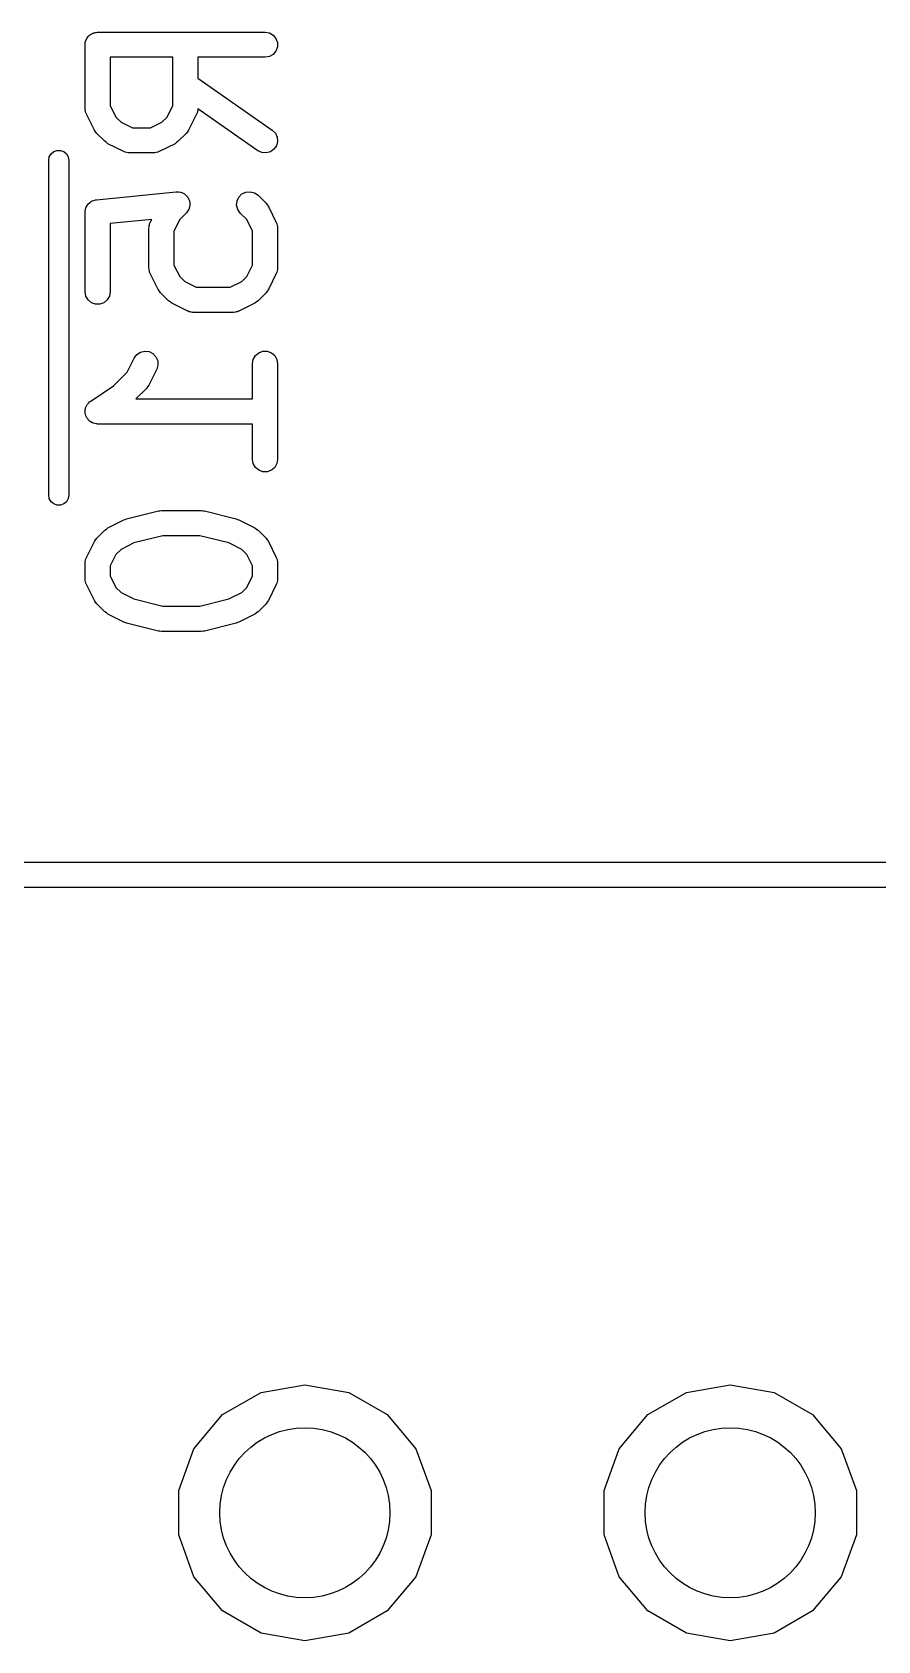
# Model space of a CAD drawing. Extents: x 25 to 326, y -201 to -21.
# Drawn here: x 54.25 to 59.3, y -33.78 to -24.17 of the extents above; entities that cross this region are included whole.
import ezdxf

# ---------------------------------------------------------------- set-up
doc = ezdxf.new("R2010")
doc.units = 0
doc.header["$MEASUREMENT"] = 0
doc.layers.add('BLACK', color=7, linetype='CONTINUOUS')

msp = doc.modelspace()

# ---------------------------------------------------------------- linework, layer by layer
at = {"layer": 'Black'}
for p, q in [((54.5774, -24.212), (54.5816, -24.207)), ((54.5816, -24.207), (54.5849, -24.2013)), ((54.5849, -24.2013), (54.59, -24.1971)), ((54.59, -24.1971), (54.5942, -24.1921)), ((54.5942, -24.1921), (54.5999, -24.1888)), ((54.5999, -24.1888), (54.6049, -24.1846)), ((54.6049, -24.1846), (54.611, -24.1823)), ((54.611, -24.1823), (54.6167, -24.179)), ((54.6167, -24.179), (54.6232, -24.1779)), ((54.6232, -24.1779), (54.6294, -24.1757)), ((54.6294, -24.1757), (54.6359, -24.1757)), ((54.6359, -24.1757), (54.6424, -24.1745)), ((54.6424, -24.1745), (55.6424, -24.1745)), ((55.6424, -24.1745), (55.668, -24.179)), ((55.668, -24.179), (55.6906, -24.1921)), ((55.6906, -24.1921), (55.7073, -24.212)), ((54.5674, -24.2495), (54.5685, -24.2431)), ((54.5674, -24.6305), (54.5674, -24.2495)), ((54.5685, -24.2365), (54.5708, -24.2303)), ((54.5685, -24.2431), (54.5685, -24.2365)), ((54.5708, -24.2303), (54.5719, -24.2239)), ((54.5719, -24.2239), (54.5752, -24.2182)), ((54.5752, -24.2182), (54.5774, -24.212)), ((55.7073, -24.287), (55.6906, -24.307)), ((55.7073, -24.212), (55.7162, -24.2365)), ((55.7162, -24.2625), (55.7073, -24.287)), ((55.7162, -24.2365), (55.7162, -24.2625)), ((54.7174, -24.3245), (54.7174, -24.6128)), ((55.0912, -24.3245), (54.7174, -24.3245)), ((55.0912, -24.6128), (55.0912, -24.3245)), ((55.6424, -24.3245), (55.2412, -24.3245)), ((55.2412, -24.3245), (55.2412, -24.4486)), ((55.668, -24.32), (55.6424, -24.3245)), ((55.6906, -24.307), (55.668, -24.32)), ((55.2412, -24.4486), (55.6854, -24.7595)), ((54.5681, -24.6347), (54.5674, -24.6305)), ((54.5679, -24.6391), (54.5681, -24.6347)), ((54.5704, -24.6475), (54.5679, -24.6391)), ((54.5719, -24.6561), (54.5704, -24.6475)), ((54.5741, -24.6599), (54.5719, -24.6561)), ((54.5753, -24.664), (54.5741, -24.6599)), ((54.6229, -24.7593), (54.5753, -24.664)), ((54.7174, -24.6128), (54.7516, -24.6813)), ((54.7516, -24.6813), (54.782, -24.7117)), ((55.0265, -24.7117), (55.0569, -24.6813)), ((55.0569, -24.6813), (55.0912, -24.6128)), ((55.2333, -24.664), (55.1857, -24.7593)), ((55.2345, -24.6599), (55.2333, -24.664)), ((55.2367, -24.6561), (55.2345, -24.6599)), ((55.2382, -24.6475), (55.2367, -24.6561)), ((55.2407, -24.6391), (55.2382, -24.6475)), ((55.241, -24.6315), (55.2404, -24.6347)), ((55.2404, -24.6347), (55.2407, -24.6391)), ((55.5994, -24.8824), (55.241, -24.6315)), ((54.6301, -24.7689), (54.6229, -24.7593)), ((54.637, -24.7787), (54.6301, -24.7689)), ((54.6846, -24.8264), (54.637, -24.7787)), ((54.782, -24.7117), (54.8506, -24.746)), ((54.8506, -24.746), (54.958, -24.746)), ((54.958, -24.746), (55.0265, -24.7117)), ((55.1716, -24.7787), (55.124, -24.8264)), ((55.1785, -24.7689), (55.1716, -24.7787)), ((55.1857, -24.7593), (55.1785, -24.7689)), ((55.6854, -24.7595), (55.7038, -24.7779)), ((55.7038, -24.7779), (55.7148, -24.8015)), ((54.38, -24.888), (54.3996, -24.8809)), ((54.3996, -24.8809), (54.4204, -24.8809)), ((54.4204, -24.8809), (54.44, -24.888)), ((54.6944, -24.8333), (54.6846, -24.8264)), ((54.7041, -24.8404), (54.6944, -24.8333)), ((54.7993, -24.888), (54.7041, -24.8404)), ((55.1045, -24.8404), (55.0093, -24.888)), ((55.1142, -24.8333), (55.1045, -24.8404)), ((55.124, -24.8264), (55.1142, -24.8333)), ((55.623, -24.8934), (55.5994, -24.8824)), ((55.6954, -24.874), (55.6741, -24.8889)), ((55.7104, -24.8526), (55.6954, -24.874)), ((55.7171, -24.8275), (55.7104, -24.8526)), ((55.7148, -24.8015), (55.7171, -24.8275)), ((54.35, -24.94), (54.3536, -24.9195)), ((54.35, -26.94), (54.35, -24.94)), ((54.3536, -24.9195), (54.364, -24.9014)), ((54.364, -24.9014), (54.38, -24.888)), ((54.44, -24.888), (54.456, -24.9014)), ((54.456, -24.9014), (54.4664, -24.9195)), ((54.4664, -24.9195), (54.47, -24.94)), ((54.47, -24.94), (54.47, -26.94)), ((54.8035, -24.8893), (54.7993, -24.888)), ((54.8072, -24.8914), (54.8035, -24.8893)), ((54.8159, -24.893), (54.8072, -24.8914)), ((54.8243, -24.8955), (54.8159, -24.893)), ((54.8286, -24.8952), (54.8243, -24.8955)), ((54.8329, -24.896), (54.8286, -24.8952)), ((54.9757, -24.896), (54.8329, -24.896)), ((54.98, -24.8952), (54.9757, -24.896)), ((54.9843, -24.8955), (54.98, -24.8952)), ((54.9927, -24.893), (54.9843, -24.8955)), ((55.0014, -24.8914), (54.9927, -24.893)), ((55.0051, -24.8893), (55.0014, -24.8914)), ((55.0093, -24.888), (55.0051, -24.8893)), ((55.6489, -24.8957), (55.623, -24.8934)), ((55.6741, -24.8889), (55.6489, -24.8957)), ((54.6349, -25.1749), (55.1111, -25.1273)), ((55.1111, -25.1273), (55.1116, -25.1273)), ((55.1116, -25.1273), (55.112, -25.1272)), ((55.112, -25.1272), (55.1245, -25.1283)), ((55.1245, -25.1283), (55.1371, -25.1292)), ((55.1371, -25.1292), (55.1375, -25.1294)), ((55.1375, -25.1294), (55.138, -25.1295)), ((55.138, -25.1295), (55.1494, -25.1348)), ((55.1494, -25.1348), (55.1608, -25.1399)), ((55.1608, -25.1399), (55.1612, -25.1403)), ((55.1612, -25.1403), (55.1616, -25.1405)), ((55.1616, -25.1405), (55.1705, -25.1494)), ((55.1705, -25.1494), (55.1795, -25.1581)), ((55.1795, -25.1581), (55.1797, -25.1586)), ((55.1797, -25.1586), (55.18, -25.1589)), ((55.18, -25.1589), (55.1853, -25.1703)), ((55.1853, -25.1703), (55.1908, -25.1816)), ((55.4747, -25.1825), (55.4857, -25.1589)), ((55.4857, -25.1589), (55.5041, -25.1405)), ((55.5041, -25.1405), (55.5277, -25.1295)), ((55.5277, -25.1295), (55.5537, -25.1272)), ((55.5537, -25.1272), (55.5788, -25.1339)), ((55.5788, -25.1339), (55.6002, -25.1489)), ((55.6002, -25.1489), (55.6478, -25.1965)), ((54.5674, -25.2495), (54.5679, -25.2467)), ((54.5674, -25.7257), (54.5674, -25.2495)), ((54.5676, -25.2439), (54.5701, -25.234)), ((54.5679, -25.2467), (54.5676, -25.2439)), ((54.5701, -25.234), (54.5719, -25.2239)), ((54.5719, -25.2239), (54.5733, -25.2214)), ((54.5733, -25.2214), (54.574, -25.2187)), ((54.574, -25.2187), (54.5798, -25.2102)), ((54.5798, -25.2102), (54.5849, -25.2013)), ((54.5849, -25.2013), (54.5871, -25.1995)), ((54.5871, -25.1995), (54.5887, -25.1972)), ((54.5887, -25.1972), (54.597, -25.1912)), ((54.597, -25.1912), (54.6049, -25.1846)), ((54.6049, -25.1846), (54.6075, -25.1836)), ((54.6075, -25.1836), (54.6098, -25.1819)), ((54.6098, -25.1819), (54.6197, -25.1792)), ((54.6197, -25.1792), (54.6294, -25.1757)), ((54.6294, -25.1757), (54.6322, -25.1757)), ((54.6322, -25.1757), (54.6349, -25.1749)), ((55.1716, -25.2549), (55.1326, -25.294)), ((55.1719, -25.2546), (55.1716, -25.2549)), ((55.1723, -25.2543), (55.1719, -25.2546)), ((55.1793, -25.2439), (55.1723, -25.2543)), ((55.1865, -25.2336), (55.1793, -25.2439)), ((55.1867, -25.2331), (55.1865, -25.2336)), ((55.1869, -25.2328), (55.1867, -25.2331)), ((55.19, -25.2205), (55.1869, -25.2328)), ((55.1933, -25.2084), (55.19, -25.2205)), ((55.1908, -25.1816), (55.1908, -25.1821)), ((55.1908, -25.1821), (55.191, -25.1825)), ((55.191, -25.1825), (55.1921, -25.195)), ((55.1921, -25.195), (55.1934, -25.2075)), ((55.1934, -25.2075), (55.1932, -25.208)), ((55.1932, -25.208), (55.1933, -25.2084)), ((55.4724, -25.2084), (55.4747, -25.1825)), ((55.4792, -25.2336), (55.4724, -25.2084)), ((55.4941, -25.2549), (55.4792, -25.2336)), ((55.5331, -25.294), (55.4941, -25.2549)), ((55.6478, -25.1965), (55.6547, -25.2063)), ((55.6547, -25.2063), (55.6618, -25.216)), ((55.6618, -25.216), (55.7095, -25.3112)), ((54.9656, -25.2926), (54.7174, -25.3174)), ((54.7174, -25.3174), (54.7174, -25.7257)), ((54.9483, -25.3448), (54.9491, -25.3405)), ((54.9483, -25.5829), (54.9483, -25.3448)), ((54.9488, -25.3362), (54.9513, -25.3278)), ((54.9491, -25.3405), (54.9488, -25.3362)), ((54.9513, -25.3278), (54.9529, -25.3191)), ((54.9529, -25.3191), (54.955, -25.3154)), ((54.955, -25.3154), (54.9563, -25.3112)), ((54.9563, -25.3112), (54.9656, -25.2926)), ((55.1326, -25.294), (55.0983, -25.3625)), ((55.0983, -25.3625), (55.0983, -25.5652)), ((55.5674, -25.3625), (55.5331, -25.294)), ((55.5674, -25.5652), (55.5674, -25.3625)), ((55.7095, -25.3112), (55.7107, -25.3154)), ((55.7107, -25.3154), (55.7129, -25.3191)), ((55.7129, -25.3191), (55.7144, -25.3278)), ((55.7144, -25.3278), (55.7169, -25.3362)), ((55.7169, -25.3362), (55.7166, -25.3405)), ((55.7166, -25.3405), (55.7174, -25.3448)), ((55.7174, -25.3448), (55.7174, -25.5829)), ((54.9491, -25.5871), (54.9483, -25.5829)), ((54.9488, -25.5914), (54.9491, -25.5871)), ((54.9513, -25.5999), (54.9488, -25.5914)), ((54.9529, -25.6085), (54.9513, -25.5999)), ((54.955, -25.6123), (54.9529, -25.6085)), ((54.9563, -25.6164), (54.955, -25.6123)), ((55.0039, -25.7116), (54.9563, -25.6164)), ((55.0983, -25.5652), (55.1326, -25.6337)), ((55.1326, -25.6337), (55.163, -25.6641)), ((55.5027, -25.6641), (55.5331, -25.6337)), ((55.5331, -25.6337), (55.5674, -25.5652)), ((55.7095, -25.6164), (55.6618, -25.7116)), ((55.7107, -25.6123), (55.7095, -25.6164)), ((55.7129, -25.6085), (55.7107, -25.6123)), ((55.7144, -25.5999), (55.7129, -25.6085)), ((55.7169, -25.5914), (55.7144, -25.5999)), ((55.7174, -25.5829), (55.7166, -25.5871)), ((55.7166, -25.5871), (55.7169, -25.5914)), ((54.5719, -25.7514), (54.5674, -25.7257)), ((54.7174, -25.7257), (54.7129, -25.7514)), ((55.011, -25.7213), (55.0039, -25.7116)), ((55.0179, -25.7311), (55.011, -25.7213)), ((55.0655, -25.7787), (55.0179, -25.7311)), ((55.163, -25.6641), (55.2315, -25.6983)), ((55.2315, -25.6983), (55.4342, -25.6983)), ((55.4342, -25.6983), (55.5027, -25.6641)), ((55.6478, -25.7311), (55.6002, -25.7787)), ((55.6547, -25.7213), (55.6478, -25.7311)), ((55.6618, -25.7116), (55.6547, -25.7213)), ((54.5849, -25.7739), (54.5719, -25.7514)), ((54.6049, -25.7907), (54.5849, -25.7739)), ((54.6294, -25.7996), (54.6049, -25.7907)), ((54.6554, -25.7996), (54.6294, -25.7996)), ((54.6799, -25.7907), (54.6554, -25.7996)), ((54.6998, -25.7739), (54.6799, -25.7907)), ((54.7129, -25.7514), (54.6998, -25.7739)), ((55.0754, -25.7856), (55.0655, -25.7787)), ((55.085, -25.7928), (55.0754, -25.7856)), ((55.1803, -25.8404), (55.085, -25.7928)), ((55.1844, -25.8416), (55.1803, -25.8404)), ((55.1882, -25.8438), (55.1844, -25.8416)), ((55.1968, -25.8453), (55.1882, -25.8438)), ((55.4776, -25.8438), (55.4689, -25.8453)), ((55.4813, -25.8416), (55.4776, -25.8438)), ((55.4854, -25.8404), (55.4813, -25.8416)), ((55.5807, -25.7928), (55.4854, -25.8404)), ((55.5903, -25.7856), (55.5807, -25.7928)), ((55.6002, -25.7787), (55.5903, -25.7856)), ((55.2052, -25.8478), (55.1968, -25.8453)), ((55.2096, -25.8476), (55.2052, -25.8478)), ((55.2138, -25.8483), (55.2096, -25.8476)), ((55.4519, -25.8483), (55.2138, -25.8483)), ((55.4562, -25.8476), (55.4519, -25.8483)), ((55.4605, -25.8478), (55.4562, -25.8476)), ((55.4689, -25.8453), (55.4605, -25.8478)), ((54.8188, -26.2051), (54.861, -26.1207)), ((54.861, -26.1207), (54.8765, -26.0998)), ((54.8765, -26.0998), (54.8983, -26.0855)), ((54.8983, -26.0855), (54.9236, -26.0794)), ((54.9236, -26.0794), (54.9495, -26.0824)), ((54.9495, -26.0824), (54.9728, -26.094)), ((54.9728, -26.094), (54.9907, -26.113)), ((54.9907, -26.113), (55.001, -26.1369)), ((55.5674, -26.1543), (55.5719, -26.1286)), ((55.5719, -26.1286), (55.5849, -26.1061)), ((55.5849, -26.1061), (55.6049, -26.0893)), ((55.6049, -26.0893), (55.6294, -26.0804)), ((55.6294, -26.0804), (55.6554, -26.0804)), ((55.6554, -26.0804), (55.6799, -26.0893)), ((55.6799, -26.0893), (55.6998, -26.1061)), ((55.6998, -26.1061), (55.7129, -26.1286)), ((55.7129, -26.1286), (55.7174, -26.1543)), ((54.7375, -26.2865), (54.8188, -26.2051)), ((54.9952, -26.1878), (54.9476, -26.2831)), ((55.0026, -26.1629), (54.9952, -26.1878)), ((55.001, -26.1369), (55.0026, -26.1629)), ((55.5674, -26.365), (55.5674, -26.1543)), ((55.7174, -26.1543), (55.7174, -26.7257)), ((54.6008, -26.3776), (54.7375, -26.2865)), ((54.9335, -26.3026), (54.8711, -26.365)), ((54.9404, -26.2927), (54.9335, -26.3026)), ((54.9476, -26.2831), (54.9404, -26.2927)), ((54.5699, -26.4231), (54.5704, -26.4189)), ((54.5704, -26.4189), (54.5744, -26.4109)), ((54.5744, -26.4109), (54.5774, -26.4025)), ((54.5774, -26.4025), (54.5801, -26.3993)), ((54.5801, -26.3993), (54.5819, -26.3956)), ((54.5819, -26.3956), (54.5884, -26.3894)), ((54.5884, -26.3894), (54.5942, -26.3825)), ((54.5942, -26.3825), (54.5978, -26.3805)), ((54.5978, -26.3805), (54.6008, -26.3776)), ((54.8711, -26.365), (55.5674, -26.365)), ((54.5675, -26.4448), (54.5685, -26.4359)), ((54.5685, -26.4489), (54.5675, -26.4448)), ((54.5685, -26.427), (54.5699, -26.4231)), ((54.5685, -26.4359), (54.5685, -26.427)), ((54.5685, -26.453), (54.5685, -26.4489)), ((54.5716, -26.4614), (54.5685, -26.453)), ((54.5737, -26.4701), (54.5716, -26.4614)), ((54.576, -26.4736), (54.5737, -26.4701)), ((54.5774, -26.4775), (54.576, -26.4736)), ((54.5832, -26.4844), (54.5774, -26.4775)), ((54.5881, -26.4918), (54.5832, -26.4844)), ((54.5915, -26.4943), (54.5881, -26.4918)), ((54.5942, -26.4975), (54.5915, -26.4943)), ((54.6019, -26.5019), (54.5942, -26.4975)), ((54.6091, -26.5072), (54.6019, -26.5019)), ((54.6131, -26.5084), (54.6091, -26.5072)), ((54.6167, -26.5105), (54.6131, -26.5084)), ((54.6255, -26.512), (54.6167, -26.5105)), ((54.6341, -26.5145), (54.6255, -26.512)), ((54.6383, -26.5143), (54.6341, -26.5145)), ((54.6424, -26.515), (54.6383, -26.5143)), ((55.5674, -26.515), (54.6424, -26.515)), ((55.5674, -26.7257), (55.5674, -26.515)), ((55.5719, -26.7514), (55.5674, -26.7257)), ((55.5849, -26.7739), (55.5719, -26.7514)), ((55.6049, -26.7907), (55.5849, -26.7739)), ((55.6294, -26.7996), (55.6049, -26.7907)), ((55.6554, -26.7996), (55.6294, -26.7996)), ((55.6799, -26.7907), (55.6554, -26.7996)), ((55.6998, -26.7739), (55.6799, -26.7907)), ((55.7129, -26.7514), (55.6998, -26.7739)), ((55.7174, -26.7257), (55.7129, -26.7514)), ((54.3536, -26.9605), (54.35, -26.94)), ((54.364, -26.9786), (54.3536, -26.9605)), ((54.38, -26.992), (54.364, -26.9786)), ((54.3996, -26.9991), (54.38, -26.992)), ((54.44, -26.992), (54.4204, -26.9991)), ((54.456, -26.9786), (54.44, -26.992)), ((54.4664, -26.9605), (54.456, -26.9786)), ((54.47, -26.94), (54.4664, -26.9605)), ((54.4204, -26.9991), (54.3996, -26.9991)), ((54.7041, -27.1348), (54.7993, -27.0872)), ((54.7993, -27.0872), (54.8072, -27.0849)), ((54.8072, -27.0849), (54.8147, -27.0815)), ((54.8147, -27.0815), (55.0051, -27.0339)), ((55.0051, -27.0339), (55.0143, -27.0333)), ((55.0143, -27.0333), (55.0233, -27.0317)), ((55.0233, -27.0317), (55.2614, -27.0317)), ((55.2614, -27.0317), (55.2705, -27.0333)), ((55.2705, -27.0333), (55.2796, -27.0339)), ((55.2796, -27.0339), (55.4701, -27.0815)), ((55.4701, -27.0815), (55.4776, -27.0849)), ((55.4776, -27.0849), (55.4854, -27.0872)), ((55.4854, -27.0872), (55.5807, -27.1348)), ((54.637, -27.1965), (54.6846, -27.1489)), ((54.6846, -27.1489), (54.6944, -27.142)), ((54.6944, -27.142), (54.7041, -27.1348)), ((55.0326, -27.1817), (54.859, -27.2251)), ((55.2522, -27.1817), (55.0326, -27.1817)), ((55.4257, -27.2251), (55.2522, -27.1817)), ((55.5807, -27.1348), (55.5903, -27.142)), ((55.5903, -27.142), (55.6002, -27.1489)), ((55.6002, -27.1489), (55.6478, -27.1965)), ((54.5753, -27.3112), (54.6229, -27.216)), ((54.6229, -27.216), (54.6301, -27.2063)), ((54.6301, -27.2063), (54.637, -27.1965)), ((54.782, -27.2635), (54.7516, -27.294)), ((54.859, -27.2251), (54.782, -27.2635)), ((55.5027, -27.2635), (55.4257, -27.2251)), ((55.5331, -27.294), (55.5027, -27.2635)), ((55.6478, -27.1965), (55.6547, -27.2063)), ((55.6547, -27.2063), (55.6618, -27.216)), ((55.6618, -27.216), (55.7095, -27.3112)), ((54.5674, -27.3448), (54.5681, -27.3405)), ((54.5674, -27.44), (54.5674, -27.3448)), ((54.5679, -27.3362), (54.5704, -27.3278)), ((54.5681, -27.3405), (54.5679, -27.3362)), ((54.5704, -27.3278), (54.5719, -27.3191)), ((54.5719, -27.3191), (54.5741, -27.3154)), ((54.5741, -27.3154), (54.5753, -27.3112)), ((54.7516, -27.294), (54.7174, -27.3625)), ((54.7174, -27.3625), (54.7174, -27.4223)), ((55.5674, -27.3625), (55.5331, -27.294)), ((55.5674, -27.4223), (55.5674, -27.3625)), ((55.7095, -27.3112), (55.7107, -27.3154)), ((55.7107, -27.3154), (55.7129, -27.3191)), ((55.7129, -27.3191), (55.7144, -27.3278)), ((55.7144, -27.3278), (55.7169, -27.3362)), ((55.7169, -27.3362), (55.7166, -27.3405)), ((55.7166, -27.3405), (55.7174, -27.3448)), ((55.7174, -27.3448), (55.7174, -27.44)), ((54.5681, -27.4443), (54.5674, -27.44)), ((54.5679, -27.4486), (54.5681, -27.4443)), ((54.5704, -27.457), (54.5679, -27.4486)), ((54.5719, -27.4657), (54.5704, -27.457)), ((54.5741, -27.4694), (54.5719, -27.4657)), ((54.5753, -27.4735), (54.5741, -27.4694)), ((54.6229, -27.5688), (54.5753, -27.4735)), ((54.7174, -27.4223), (54.7516, -27.4908)), ((55.5331, -27.4908), (55.5674, -27.4223)), ((55.7095, -27.4735), (55.6618, -27.5688)), ((55.7107, -27.4694), (55.7095, -27.4735)), ((55.7129, -27.4657), (55.7107, -27.4694)), ((55.7144, -27.457), (55.7129, -27.4657)), ((55.7169, -27.4486), (55.7144, -27.457)), ((55.7174, -27.44), (55.7166, -27.4443)), ((55.7166, -27.4443), (55.7169, -27.4486)), ((54.6301, -27.5784), (54.6229, -27.5688)), ((54.7516, -27.4908), (54.782, -27.5212)), ((54.782, -27.5212), (54.859, -27.5597)), ((54.859, -27.5597), (55.0326, -27.6031)), ((55.2522, -27.6031), (55.4257, -27.5597)), ((55.4257, -27.5597), (55.5027, -27.5212)), ((55.5027, -27.5212), (55.5331, -27.4908)), ((55.6618, -27.5688), (55.6547, -27.5784)), ((54.637, -27.5883), (54.6301, -27.5784)), ((54.6846, -27.6359), (54.637, -27.5883)), ((54.6944, -27.6428), (54.6846, -27.6359)), ((54.7041, -27.6499), (54.6944, -27.6428)), ((54.7993, -27.6976), (54.7041, -27.6499)), ((55.0326, -27.6031), (55.2522, -27.6031)), ((55.5807, -27.6499), (55.4854, -27.6976)), ((55.5903, -27.6428), (55.5807, -27.6499)), ((55.6002, -27.6359), (55.5903, -27.6428)), ((55.6478, -27.5883), (55.6002, -27.6359)), ((55.6547, -27.5784), (55.6478, -27.5883)), ((54.8072, -27.6999), (54.7993, -27.6976)), ((54.8147, -27.7032), (54.8072, -27.6999)), ((55.0051, -27.7509), (54.8147, -27.7032)), ((55.0143, -27.7515), (55.0051, -27.7509)), ((55.0233, -27.7531), (55.0143, -27.7515)), ((55.2614, -27.7531), (55.0233, -27.7531)), ((55.2705, -27.7515), (55.2614, -27.7531)), ((55.2796, -27.7509), (55.2705, -27.7515)), ((55.4701, -27.7032), (55.2796, -27.7509)), ((55.4776, -27.6999), (55.4701, -27.7032)), ((55.4854, -27.6976), (55.4776, -27.6999)), ((27.94, -29.132), (74.8663, -29.132)), ((74.9921, -29.282), (28.015, -29.282)), ((55.6184, -32.2982), (55.88, -32.2521)), ((55.88, -32.2521), (56.1416, -32.2982)), ((58.1584, -32.2982), (58.42, -32.2521)), ((58.42, -32.2521), (58.6816, -32.2982)), ((55.3883, -32.431), (55.6184, -32.2982)), ((56.1416, -32.2982), (56.3717, -32.431)), ((57.9283, -32.431), (58.1584, -32.2982)), ((58.6816, -32.2982), (58.9117, -32.431)), ((55.2176, -32.6345), (55.3883, -32.431)), ((56.3717, -32.431), (56.5424, -32.6345)), ((57.7576, -32.6345), (57.9283, -32.431)), ((58.9117, -32.431), (59.0824, -32.6345)), ((55.1267, -32.8842), (55.2176, -32.6345)), ((56.5424, -32.6345), (56.6333, -32.8842)), ((57.6667, -32.8842), (57.7576, -32.6345)), ((59.0824, -32.6345), (59.1733, -32.8842)), ((55.1267, -33.1498), (55.1267, -32.8842)), ((56.6333, -32.8842), (56.6333, -33.1498)), ((57.6667, -33.1498), (57.6667, -32.8842)), ((59.1733, -32.8842), (59.1733, -33.1498)), ((55.2176, -33.3995), (55.1267, -33.1498)), ((56.6333, -33.1498), (56.5424, -33.3995)), ((57.7576, -33.3995), (57.6667, -33.1498)), ((59.1733, -33.1498), (59.0824, -33.3995)), ((55.3883, -33.603), (55.2176, -33.3995)), ((56.5424, -33.3995), (56.3717, -33.603)), ((57.9283, -33.603), (57.7576, -33.3995)), ((59.0824, -33.3995), (58.9117, -33.603)), ((55.6184, -33.7358), (55.3883, -33.603)), ((56.3717, -33.603), (56.1416, -33.7358)), ((58.1584, -33.7358), (57.9283, -33.603)), ((58.9117, -33.603), (58.6816, -33.7358)), ((55.88, -33.7819), (55.6184, -33.7358)), ((56.1416, -33.7358), (55.88, -33.7819)), ((58.42, -33.7819), (58.1584, -33.7358)), ((58.6816, -33.7358), (58.42, -33.7819))]:
    msp.add_line(p, q, dxfattribs=at)
for centre in [(55.88, -33.017), (58.42, -33.017)]:
    msp.add_circle(centre, 0.508, dxfattribs=at)

doc.saveas('drawing.dxf')
